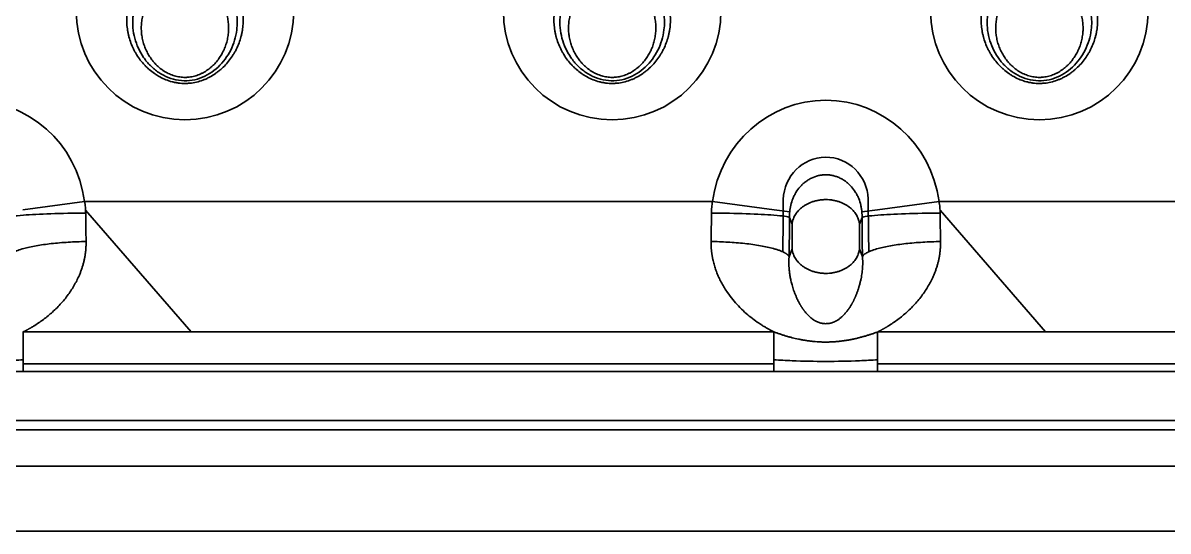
# Model space of a CAD drawing. Header units: millimetres. Extents: x 126 to 861, y 86 to 521.
# Drawn here: x 363.11 to 411.6, y 234.29 to 255.82 of the extents above; entities that cross this region are included whole.
import ezdxf

# ---------------------------------------------------------------- set-up
doc = ezdxf.new("R2010")
doc.units = ezdxf.units.MM
doc.layers.add('10', color=7, linetype='Continuous', true_color=0xffffff)

msp = doc.modelspace()

# ---------------------------------------------------------------- linework, layer by layer
at = {"layer": '10', "color": 7, "linetype": 'Continuous', "lineweight": 35}
for p, q in [((363.105, 247.899), (365.717, 248.251)), ((392.308, 248.251), (365.717, 248.251)), ((365.76, 247.88), (370.23, 242.727)), ((394.919, 247.899), (392.308, 248.251)), ((395.574, 247.811), (394.919, 247.899)), ((398.63, 247.811), (399.285, 247.899)), ((399.285, 247.899), (401.897, 248.251)), ((428.488, 248.251), (401.897, 248.251)), ((401.94, 247.88), (406.41, 242.727)), ((395.672, 247.291), (395.567, 247.574)), ((398.638, 247.574), (398.532, 247.291)), ((395.672, 247.291), (395.672, 246.25)), ((398.532, 246.25), (398.532, 247.291)), ((395.548, 245.916), (395.672, 246.25)), ((398.532, 246.25), (398.656, 245.916)), ((394.907, 241.374), (363.116, 241.374)), ((394.907, 241.048), (363.117, 241.048)), ((431.087, 241.374), (399.296, 241.374)), ((431.087, 241.048), (399.297, 241.048)), ((235.603, 238.581), (486.242, 238.581)), ((486.211, 238.98), (235.633, 238.98)), ((235.408, 237.038), (486.436, 237.038)), ((524.672, 234.292), (197.172, 234.292))]:
    msp.add_line(p, q, dxfattribs=at)
for centre in [(369.967, 256.318), (388.057, 256.318), (406.147, 256.318)]:
    msp.add_arc(centre, 4.606, 180, 0, dxfattribs=at)
for centre, major_axis, ratio, start_param, end_param in [((360.922, 247.57), (0, 4.971), 0.973661, 4.849833, 7.716538), ((397.102, 247.57), (0, 4.971), 0.973661, 4.849833, 7.716538), ((397.102, 248.282), (0, 1.848), 0.973661, 4.75457, 7.824901), ((394.538, 248.251), (0, 8.743), 0.087489, 4.466693, 4.715579), ((399.666, 248.251), (0, 8.744), 0.087489, 1.567492, 1.81651), ((365.764, 247.574), (3.319, 0.016), 0.056093, 2.490047, 3.054188), ((365.764, 247.574), (3.319, 0.016), 0.056092, 1.570521, 2.490047), ((366.818, 248.251), (0, 8.743), 0.120697, 1.626919, 1.765579), ((391.207, 248.251), (0, 8.744), 0.120697, 4.517607, 4.656267), ((392.261, 247.574), (-3.319, 0.016), 0.056092, 3.793138, 4.712665), ((392.261, 247.574), (-3.319, 0.016), 0.056093, 3.228997, 3.793138), ((394.513, 248.251), (0, 12.062), 0.087489, 4.517595, 4.656266), ((401.944, 247.574), (3.319, 0.016), 0.056093, 2.490047, 3.054188), ((399.691, 248.251), (0, 12.062), 0.087489, 1.626919, 1.765581), ((401.944, 247.574), (3.319, 0.016), 0.056092, 1.570521, 2.490047), ((402.998, 248.251), (0, 8.743), 0.120697, 1.626919, 1.765579)]:
    msp.add_ellipse(centre, major_axis=major_axis, ratio=ratio, start_param=start_param, end_param=end_param, dxfattribs=at)
for points, degree, knots in [([(372.408, 256.318), (372.42, 256.226), (372.428, 256.135), (372.435, 255.952), (372.432, 255.77), (372.412, 255.589), (372.39, 255.453), (372.381, 255.408), (372.362, 255.318), (372.351, 255.273), (372.316, 255.14), (372.26, 254.966), (372.188, 254.799), (372.128, 254.676), (372.096, 254.615), (372.062, 254.554), (372.039, 254.515), (372.027, 254.495), (371.967, 254.397), (371.863, 254.245), (371.746, 254.106), (371.621, 253.972), (371.555, 253.909), (371.451, 253.818), (371.415, 253.788), (371.342, 253.731), (371.305, 253.704), (371.192, 253.624), (371.114, 253.576), (370.993, 253.51), (370.952, 253.489), (370.889, 253.459), (370.868, 253.45), (370.826, 253.431), (370.804, 253.422), (370.697, 253.379), (370.522, 253.321), (370.341, 253.284), (370.204, 253.266), (370.158, 253.261), (370.088, 253.257), (370.065, 253.256), (370.018, 253.254), (369.995, 253.253), (369.879, 253.253), (369.787, 253.259), (369.65, 253.277), (369.581, 253.288), (369.513, 253.302), (369.468, 253.312), (369.445, 253.318), (369.333, 253.347), (369.245, 253.376), (369.073, 253.445), (368.99, 253.484), (368.888, 253.539), (368.867, 253.55), (368.827, 253.574), (368.768, 253.609), (368.71, 253.647), (368.596, 253.726), (368.524, 253.783), (368.419, 253.873), (368.385, 253.905), (368.319, 253.969), (368.286, 254.002), (368.192, 254.103), (368.132, 254.173), (368.021, 254.318), (367.969, 254.394), (367.909, 254.492), (367.897, 254.511), (367.874, 254.551), (367.862, 254.571), (367.829, 254.632), (367.808, 254.673), (367.747, 254.796), (367.675, 254.964), (367.619, 255.138), (367.584, 255.271), (367.573, 255.315), (367.554, 255.405), (367.545, 255.451), (367.523, 255.587), (367.502, 255.769), (367.5, 255.952), (367.506, 256.134), (367.514, 256.226), (367.527, 256.318)], 3, [0, 0, 0, 0, 0.03125, 0.03125, 0.0625, 0.09375, 0.09375, 0.109375, 0.109375, 0.125, 0.125, 0.15625, 0.1875, 0.1875, 0.203125, 0.210938, 0.210938, 0.21875, 0.21875, 0.25, 0.28125, 0.28125, 0.3125, 0.3125, 0.328125, 0.328125, 0.34375, 0.34375, 0.375, 0.375, 0.390625, 0.390625, 0.398438, 0.398438, 0.40625, 0.40625, 0.4375, 0.46875, 0.46875, 0.484375, 0.484375, 0.492188, 0.492188, 0.5, 0.5, 0.53125, 0.53125, 0.546875, 0.554688, 0.554688, 0.5625, 0.5625, 0.59375, 0.59375, 0.625, 0.625, 0.632813, 0.632813, 0.640625, 0.65625, 0.65625, 0.6875, 0.6875, 0.703125, 0.703125, 0.71875, 0.71875, 0.75, 0.75, 0.78125, 0.78125, 0.789063, 0.789063, 0.796875, 0.796875, 0.8125, 0.8125, 0.84375, 0.875, 0.875, 0.890625, 0.890625, 0.90625, 0.90625, 0.9375, 0.96875, 0.96875, 1, 1, 1, 1]), ([(372.151, 256.221), (372.187, 255.99), (372.19, 255.752), (372.124, 255.22), (372.038, 254.936), (371.768, 254.396), (371.591, 254.156), (371.146, 253.74), (370.891, 253.578), (370.456, 253.425), (370.309, 253.392), (370.007, 253.361), (369.851, 253.364), (369.398, 253.429), (369.108, 253.548), (368.73, 253.802), (368.612, 253.9), (368.398, 254.114), (368.302, 254.23), (368.13, 254.479), (368.056, 254.61), (367.931, 254.881), (367.88, 255.024), (367.803, 255.314), (367.777, 255.46), (367.751, 255.757), (367.751, 255.908), (367.769, 256.112), (367.775, 256.167), (367.784, 256.221)], 3, [0, 0, 0, 0, 0.087211, 0.087211, 0.19873, 0.19873, 0.310248, 0.310248, 0.421766, 0.421766, 0.477526, 0.477526, 0.533285, 0.533285, 0.644803, 0.644803, 0.700562, 0.700562, 0.756321, 0.756321, 0.812081, 0.812081, 0.86784, 0.86784, 0.923599, 0.923599, 0.979358, 0.979358, 1, 1, 1, 1]), ([(368.18, 256.11), (368.162, 256.037), (368.148, 255.963), (368.128, 255.816), (368.115, 255.668), (368.118, 255.519), (368.126, 255.407), (368.129, 255.37), (368.138, 255.296), (368.144, 255.259), (368.162, 255.149), (368.195, 255.005), (368.241, 254.863), (368.282, 254.759), (368.296, 254.724), (368.327, 254.655), (368.343, 254.621), (368.394, 254.521), (368.431, 254.456), (368.512, 254.331), (368.555, 254.27), (368.626, 254.182), (368.651, 254.153), (368.701, 254.096), (368.727, 254.069), (368.807, 253.989), (368.863, 253.939), (368.951, 253.868), (368.981, 253.846), (369.044, 253.802), (369.075, 253.781), (369.173, 253.721), (369.24, 253.686), (369.378, 253.623), (369.449, 253.597), (369.559, 253.564), (369.596, 253.555), (369.671, 253.539), (369.708, 253.532), (369.82, 253.516), (369.896, 253.51), (369.991, 253.51), (370.01, 253.511), (370.049, 253.512), (370.068, 253.514), (370.125, 253.518), (370.163, 253.522), (370.276, 253.539), (370.349, 253.556), (370.493, 253.6), (370.564, 253.626), (370.651, 253.666), (370.668, 253.674), (370.702, 253.691), (370.753, 253.717), (370.802, 253.746), (370.898, 253.805), (370.959, 253.849), (371.047, 253.919), (371.09, 253.956), (371.132, 253.995), (371.159, 254.021), (371.173, 254.034), (371.239, 254.101), (371.289, 254.157), (371.382, 254.274), (371.425, 254.334), (371.505, 254.46), (371.542, 254.524), (371.584, 254.608), (371.593, 254.625), (371.609, 254.658), (371.617, 254.676), (371.639, 254.727), (371.654, 254.762), (371.694, 254.866), (371.74, 255.007), (371.772, 255.151), (371.791, 255.261), (371.796, 255.298), (371.805, 255.372), (371.809, 255.41), (371.816, 255.521), (371.819, 255.67), (371.807, 255.817), (371.787, 255.964), (371.773, 256.037), (371.755, 256.11)], 3, [0, 0, 0, 0, 0.03125, 0.03125, 0.0625, 0.09375, 0.09375, 0.109375, 0.109375, 0.125, 0.125, 0.15625, 0.1875, 0.1875, 0.203125, 0.203125, 0.21875, 0.21875, 0.25, 0.25, 0.28125, 0.28125, 0.296875, 0.296875, 0.3125, 0.3125, 0.34375, 0.34375, 0.359375, 0.359375, 0.375, 0.375, 0.40625, 0.40625, 0.4375, 0.4375, 0.453125, 0.453125, 0.46875, 0.46875, 0.5, 0.5, 0.507813, 0.507813, 0.515625, 0.515625, 0.53125, 0.53125, 0.5625, 0.5625, 0.59375, 0.59375, 0.601562, 0.601562, 0.609375, 0.625, 0.625, 0.65625, 0.65625, 0.671875, 0.679687, 0.679687, 0.6875, 0.6875, 0.71875, 0.71875, 0.75, 0.75, 0.78125, 0.78125, 0.789062, 0.789062, 0.796875, 0.796875, 0.8125, 0.8125, 0.84375, 0.875, 0.875, 0.890625, 0.890625, 0.90625, 0.90625, 0.9375, 0.96875, 0.96875, 1, 1, 1, 1]), ([(390.498, 256.318), (390.51, 256.226), (390.518, 256.135), (390.525, 255.952), (390.522, 255.77), (390.502, 255.589), (390.48, 255.453), (390.471, 255.408), (390.452, 255.318), (390.441, 255.273), (390.406, 255.14), (390.35, 254.966), (390.278, 254.799), (390.218, 254.676), (390.186, 254.615), (390.152, 254.554), (390.129, 254.515), (390.117, 254.495), (390.057, 254.397), (389.953, 254.245), (389.836, 254.106), (389.711, 253.972), (389.645, 253.909), (389.541, 253.818), (389.505, 253.788), (389.432, 253.731), (389.395, 253.704), (389.282, 253.624), (389.204, 253.576), (389.083, 253.51), (389.042, 253.489), (388.979, 253.459), (388.958, 253.45), (388.916, 253.431), (388.894, 253.422), (388.787, 253.379), (388.612, 253.321), (388.431, 253.284), (388.294, 253.266), (388.248, 253.261), (388.178, 253.257), (388.155, 253.256), (388.108, 253.254), (388.085, 253.253), (387.969, 253.253), (387.877, 253.259), (387.74, 253.277), (387.671, 253.288), (387.603, 253.302), (387.558, 253.312), (387.535, 253.318), (387.423, 253.347), (387.335, 253.376), (387.163, 253.445), (387.08, 253.484), (386.978, 253.539), (386.957, 253.55), (386.917, 253.574), (386.858, 253.609), (386.8, 253.647), (386.686, 253.726), (386.614, 253.783), (386.509, 253.873), (386.475, 253.905), (386.409, 253.969), (386.376, 254.002), (386.282, 254.103), (386.222, 254.173), (386.111, 254.318), (386.059, 254.394), (385.999, 254.492), (385.987, 254.511), (385.964, 254.551), (385.952, 254.571), (385.919, 254.632), (385.898, 254.673), (385.837, 254.796), (385.765, 254.964), (385.709, 255.138), (385.674, 255.271), (385.663, 255.315), (385.644, 255.405), (385.635, 255.451), (385.613, 255.587), (385.592, 255.769), (385.59, 255.952), (385.596, 256.134), (385.604, 256.226), (385.617, 256.318)], 3, [0, 0, 0, 0, 0.03125, 0.03125, 0.0625, 0.09375, 0.09375, 0.109375, 0.109375, 0.125, 0.125, 0.15625, 0.1875, 0.1875, 0.203125, 0.210938, 0.210938, 0.21875, 0.21875, 0.25, 0.28125, 0.28125, 0.3125, 0.3125, 0.328125, 0.328125, 0.34375, 0.34375, 0.375, 0.375, 0.390625, 0.390625, 0.398438, 0.398438, 0.40625, 0.40625, 0.4375, 0.46875, 0.46875, 0.484375, 0.484375, 0.492188, 0.492188, 0.5, 0.5, 0.53125, 0.53125, 0.546875, 0.554688, 0.554688, 0.5625, 0.5625, 0.59375, 0.59375, 0.625, 0.625, 0.632812, 0.632812, 0.640625, 0.65625, 0.65625, 0.6875, 0.6875, 0.703125, 0.703125, 0.71875, 0.71875, 0.75, 0.75, 0.78125, 0.78125, 0.789062, 0.789062, 0.796875, 0.796875, 0.8125, 0.8125, 0.84375, 0.875, 0.875, 0.890625, 0.890625, 0.90625, 0.90625, 0.9375, 0.96875, 0.96875, 1, 1, 1, 1]), ([(390.241, 256.221), (390.277, 255.99), (390.28, 255.752), (390.214, 255.22), (390.128, 254.936), (389.858, 254.396), (389.681, 254.156), (389.236, 253.74), (388.981, 253.578), (388.546, 253.425), (388.399, 253.392), (388.097, 253.361), (387.941, 253.364), (387.488, 253.429), (387.198, 253.548), (386.82, 253.802), (386.702, 253.9), (386.488, 254.114), (386.392, 254.23), (386.22, 254.479), (386.146, 254.61), (386.021, 254.881), (385.97, 255.024), (385.893, 255.314), (385.867, 255.46), (385.841, 255.757), (385.841, 255.908), (385.859, 256.112), (385.865, 256.167), (385.874, 256.221)], 3, [0, 0, 0, 0, 0.087211, 0.087211, 0.19873, 0.19873, 0.310248, 0.310248, 0.421766, 0.421766, 0.477526, 0.477526, 0.533285, 0.533285, 0.644803, 0.644803, 0.700562, 0.700562, 0.756321, 0.756321, 0.812081, 0.812081, 0.86784, 0.86784, 0.923599, 0.923599, 0.979358, 0.979358, 1, 1, 1, 1]), ([(386.27, 256.11), (386.252, 256.037), (386.238, 255.963), (386.218, 255.816), (386.205, 255.668), (386.208, 255.519), (386.216, 255.407), (386.219, 255.37), (386.228, 255.296), (386.234, 255.259), (386.252, 255.149), (386.285, 255.005), (386.331, 254.863), (386.372, 254.759), (386.386, 254.724), (386.417, 254.655), (386.433, 254.621), (386.484, 254.521), (386.521, 254.456), (386.602, 254.331), (386.645, 254.27), (386.716, 254.182), (386.741, 254.153), (386.791, 254.096), (386.817, 254.069), (386.897, 253.989), (386.953, 253.939), (387.041, 253.868), (387.071, 253.846), (387.134, 253.802), (387.165, 253.781), (387.263, 253.721), (387.33, 253.686), (387.468, 253.623), (387.539, 253.597), (387.649, 253.564), (387.686, 253.555), (387.761, 253.539), (387.798, 253.532), (387.91, 253.516), (387.986, 253.51), (388.081, 253.51), (388.1, 253.511), (388.139, 253.512), (388.158, 253.514), (388.215, 253.518), (388.253, 253.522), (388.366, 253.539), (388.439, 253.556), (388.583, 253.6), (388.654, 253.626), (388.741, 253.666), (388.758, 253.674), (388.792, 253.691), (388.843, 253.717), (388.892, 253.746), (388.988, 253.805), (389.049, 253.849), (389.137, 253.919), (389.18, 253.956), (389.222, 253.995), (389.249, 254.021), (389.263, 254.034), (389.329, 254.101), (389.379, 254.157), (389.472, 254.274), (389.515, 254.334), (389.595, 254.46), (389.632, 254.524), (389.674, 254.608), (389.683, 254.625), (389.699, 254.658), (389.707, 254.676), (389.729, 254.727), (389.744, 254.762), (389.784, 254.866), (389.83, 255.007), (389.862, 255.151), (389.881, 255.261), (389.886, 255.298), (389.895, 255.372), (389.899, 255.41), (389.906, 255.521), (389.909, 255.67), (389.897, 255.817), (389.877, 255.964), (389.863, 256.037), (389.845, 256.11)], 3, [0, 0, 0, 0, 0.03125, 0.03125, 0.0625, 0.09375, 0.09375, 0.109375, 0.109375, 0.125, 0.125, 0.15625, 0.1875, 0.1875, 0.203125, 0.203125, 0.21875, 0.21875, 0.25, 0.25, 0.28125, 0.28125, 0.296875, 0.296875, 0.3125, 0.3125, 0.34375, 0.34375, 0.359375, 0.359375, 0.375, 0.375, 0.40625, 0.40625, 0.4375, 0.4375, 0.453125, 0.453125, 0.46875, 0.46875, 0.5, 0.5, 0.507813, 0.507813, 0.515625, 0.515625, 0.53125, 0.53125, 0.5625, 0.5625, 0.59375, 0.59375, 0.601563, 0.601563, 0.609375, 0.625, 0.625, 0.65625, 0.65625, 0.671875, 0.679688, 0.679688, 0.6875, 0.6875, 0.71875, 0.71875, 0.75, 0.75, 0.78125, 0.78125, 0.789062, 0.789062, 0.796875, 0.796875, 0.8125, 0.8125, 0.84375, 0.875, 0.875, 0.890625, 0.890625, 0.90625, 0.90625, 0.9375, 0.96875, 0.96875, 1, 1, 1, 1]), ([(408.588, 256.318), (408.6, 256.226), (408.608, 256.135), (408.615, 255.952), (408.612, 255.77), (408.592, 255.589), (408.57, 255.453), (408.561, 255.408), (408.542, 255.318), (408.531, 255.273), (408.496, 255.14), (408.44, 254.966), (408.368, 254.799), (408.308, 254.676), (408.276, 254.615), (408.242, 254.554), (408.219, 254.515), (408.207, 254.495), (408.147, 254.397), (408.043, 254.245), (407.926, 254.106), (407.801, 253.972), (407.735, 253.909), (407.631, 253.818), (407.595, 253.788), (407.522, 253.731), (407.485, 253.704), (407.372, 253.624), (407.294, 253.576), (407.173, 253.51), (407.132, 253.489), (407.069, 253.459), (407.048, 253.45), (407.006, 253.431), (406.984, 253.422), (406.877, 253.379), (406.702, 253.321), (406.521, 253.284), (406.384, 253.266), (406.338, 253.261), (406.268, 253.257), (406.245, 253.256), (406.198, 253.254), (406.175, 253.253), (406.059, 253.253), (405.967, 253.259), (405.83, 253.277), (405.761, 253.288), (405.693, 253.302), (405.648, 253.312), (405.625, 253.318), (405.513, 253.347), (405.425, 253.376), (405.253, 253.445), (405.17, 253.484), (405.068, 253.539), (405.047, 253.55), (405.007, 253.574), (404.948, 253.609), (404.89, 253.647), (404.776, 253.726), (404.704, 253.783), (404.599, 253.873), (404.565, 253.905), (404.499, 253.969), (404.466, 254.002), (404.372, 254.103), (404.312, 254.173), (404.201, 254.318), (404.149, 254.394), (404.089, 254.492), (404.077, 254.511), (404.054, 254.551), (404.042, 254.571), (404.009, 254.632), (403.988, 254.673), (403.927, 254.796), (403.855, 254.964), (403.799, 255.138), (403.764, 255.271), (403.753, 255.315), (403.734, 255.405), (403.725, 255.451), (403.703, 255.587), (403.682, 255.769), (403.68, 255.952), (403.686, 256.134), (403.694, 256.226), (403.707, 256.318)], 3, [0, 0, 0, 0, 0.03125, 0.03125, 0.0625, 0.09375, 0.09375, 0.109375, 0.109375, 0.125, 0.125, 0.15625, 0.1875, 0.1875, 0.203125, 0.210937, 0.210937, 0.21875, 0.21875, 0.25, 0.28125, 0.28125, 0.3125, 0.3125, 0.328125, 0.328125, 0.34375, 0.34375, 0.375, 0.375, 0.390625, 0.390625, 0.398437, 0.398437, 0.40625, 0.40625, 0.4375, 0.46875, 0.46875, 0.484375, 0.484375, 0.492187, 0.492187, 0.5, 0.5, 0.53125, 0.53125, 0.546875, 0.554687, 0.554687, 0.5625, 0.5625, 0.59375, 0.59375, 0.625, 0.625, 0.632813, 0.632813, 0.640625, 0.65625, 0.65625, 0.6875, 0.6875, 0.703125, 0.703125, 0.71875, 0.71875, 0.75, 0.75, 0.78125, 0.78125, 0.789063, 0.789063, 0.796875, 0.796875, 0.8125, 0.8125, 0.84375, 0.875, 0.875, 0.890625, 0.890625, 0.90625, 0.90625, 0.9375, 0.96875, 0.96875, 1, 1, 1, 1]), ([(408.331, 256.221), (408.367, 255.99), (408.37, 255.752), (408.304, 255.22), (408.218, 254.936), (407.948, 254.396), (407.771, 254.156), (407.326, 253.74), (407.071, 253.578), (406.636, 253.425), (406.489, 253.392), (406.187, 253.361), (406.031, 253.364), (405.578, 253.429), (405.288, 253.548), (404.91, 253.802), (404.792, 253.9), (404.578, 254.114), (404.482, 254.23), (404.31, 254.479), (404.236, 254.61), (404.111, 254.881), (404.06, 255.024), (403.983, 255.314), (403.957, 255.46), (403.931, 255.757), (403.931, 255.908), (403.949, 256.112), (403.955, 256.167), (403.964, 256.221)], 3, [0, 0, 0, 0, 0.087211, 0.087211, 0.19873, 0.19873, 0.310248, 0.310248, 0.421766, 0.421766, 0.477526, 0.477526, 0.533285, 0.533285, 0.644803, 0.644803, 0.700562, 0.700562, 0.756321, 0.756321, 0.812081, 0.812081, 0.86784, 0.86784, 0.923599, 0.923599, 0.979358, 0.979358, 1, 1, 1, 1]), ([(404.36, 256.11), (404.342, 256.037), (404.328, 255.963), (404.308, 255.816), (404.295, 255.668), (404.298, 255.519), (404.306, 255.407), (404.309, 255.37), (404.318, 255.296), (404.324, 255.259), (404.342, 255.149), (404.375, 255.005), (404.421, 254.863), (404.462, 254.759), (404.476, 254.724), (404.507, 254.655), (404.523, 254.621), (404.574, 254.521), (404.611, 254.456), (404.692, 254.331), (404.735, 254.27), (404.806, 254.182), (404.831, 254.153), (404.881, 254.096), (404.907, 254.069), (404.987, 253.989), (405.043, 253.939), (405.131, 253.868), (405.161, 253.846), (405.224, 253.802), (405.255, 253.781), (405.353, 253.721), (405.42, 253.686), (405.558, 253.623), (405.629, 253.597), (405.739, 253.564), (405.776, 253.555), (405.851, 253.539), (405.888, 253.532), (406, 253.516), (406.076, 253.51), (406.171, 253.51), (406.19, 253.511), (406.229, 253.512), (406.248, 253.514), (406.305, 253.518), (406.343, 253.522), (406.456, 253.539), (406.529, 253.556), (406.673, 253.6), (406.744, 253.626), (406.831, 253.666), (406.848, 253.674), (406.882, 253.691), (406.933, 253.717), (406.982, 253.746), (407.078, 253.805), (407.139, 253.849), (407.227, 253.919), (407.27, 253.956), (407.312, 253.995), (407.339, 254.021), (407.353, 254.034), (407.419, 254.101), (407.469, 254.157), (407.562, 254.274), (407.605, 254.334), (407.685, 254.46), (407.722, 254.524), (407.764, 254.608), (407.773, 254.625), (407.789, 254.658), (407.797, 254.676), (407.819, 254.727), (407.834, 254.762), (407.874, 254.866), (407.92, 255.007), (407.952, 255.151), (407.971, 255.261), (407.976, 255.298), (407.985, 255.372), (407.989, 255.41), (407.996, 255.521), (407.999, 255.67), (407.987, 255.817), (407.967, 255.964), (407.953, 256.037), (407.935, 256.11)], 3, [0, 0, 0, 0, 0.03125, 0.03125, 0.0625, 0.09375, 0.09375, 0.109375, 0.109375, 0.125, 0.125, 0.15625, 0.1875, 0.1875, 0.203125, 0.203125, 0.21875, 0.21875, 0.25, 0.25, 0.28125, 0.28125, 0.296875, 0.296875, 0.3125, 0.3125, 0.34375, 0.34375, 0.359375, 0.359375, 0.375, 0.375, 0.40625, 0.40625, 0.4375, 0.4375, 0.453125, 0.453125, 0.46875, 0.46875, 0.5, 0.5, 0.507812, 0.507812, 0.515625, 0.515625, 0.53125, 0.53125, 0.5625, 0.5625, 0.59375, 0.59375, 0.601562, 0.601562, 0.609375, 0.625, 0.625, 0.65625, 0.65625, 0.671875, 0.679687, 0.679687, 0.6875, 0.6875, 0.71875, 0.71875, 0.75, 0.75, 0.78125, 0.78125, 0.789062, 0.789062, 0.796875, 0.796875, 0.8125, 0.8125, 0.84375, 0.875, 0.875, 0.890625, 0.890625, 0.90625, 0.90625, 0.9375, 0.96875, 0.96875, 1, 1, 1, 1]), ([(395.574, 247.811), (395.582, 247.907), (395.597, 248.003), (395.641, 248.19), (395.67, 248.282), (395.716, 248.395), (395.726, 248.418), (395.746, 248.463), (395.757, 248.485), (395.79, 248.551), (395.814, 248.594), (395.89, 248.72), (395.949, 248.8), (396.032, 248.894), (396.049, 248.912), (396.084, 248.949), (396.102, 248.966), (396.157, 249.018), (396.196, 249.051), (396.276, 249.113), (396.318, 249.142), (396.383, 249.183), (396.405, 249.196), (396.45, 249.221), (396.473, 249.232), (396.59, 249.289), (396.687, 249.324), (396.838, 249.359), (396.889, 249.369), (396.954, 249.376), (396.967, 249.378), (396.994, 249.38), (397.033, 249.383), (397.072, 249.384), (397.15, 249.384), (397.202, 249.382), (397.28, 249.373), (397.306, 249.369), (397.357, 249.361), (397.383, 249.355), (397.46, 249.338), (397.51, 249.323), (397.608, 249.289), (397.655, 249.269), (397.725, 249.236), (397.748, 249.224), (397.793, 249.199), (397.816, 249.186), (397.882, 249.146), (397.924, 249.117), (398.004, 249.055), (398.043, 249.022), (398.098, 248.97), (398.116, 248.953), (398.152, 248.916), (398.169, 248.898), (398.252, 248.804), (398.311, 248.724), (398.389, 248.597), (398.413, 248.554), (398.458, 248.466), (398.478, 248.421), (398.533, 248.285), (398.562, 248.193), (398.596, 248.051), (398.605, 248.003), (398.621, 247.907), (398.626, 247.859), (398.63, 247.811)], 3, [0, 0, 0, 0, 0.0625, 0.0625, 0.125, 0.125, 0.140625, 0.140625, 0.15625, 0.15625, 0.1875, 0.1875, 0.25, 0.25, 0.265625, 0.265625, 0.28125, 0.28125, 0.3125, 0.3125, 0.34375, 0.34375, 0.359375, 0.359375, 0.375, 0.375, 0.4375, 0.4375, 0.46875, 0.46875, 0.476562, 0.476562, 0.484375, 0.5, 0.5, 0.53125, 0.53125, 0.546875, 0.546875, 0.5625, 0.5625, 0.59375, 0.59375, 0.625, 0.625, 0.640625, 0.640625, 0.65625, 0.65625, 0.6875, 0.6875, 0.71875, 0.71875, 0.734375, 0.734375, 0.75, 0.75, 0.8125, 0.8125, 0.84375, 0.84375, 0.875, 0.875, 0.9375, 0.9375, 0.96875, 0.96875, 1, 1, 1, 1]), ([(398.532, 247.291), (398.531, 247.298), (398.53, 247.306), (398.528, 247.322), (398.525, 247.345), (398.514, 247.4), (398.502, 247.446), (398.472, 247.538), (398.446, 247.598), (398.396, 247.687), (398.377, 247.717), (398.337, 247.774), (398.315, 247.802), (398.245, 247.885), (398.192, 247.938), (398.115, 248), (398.1, 248.013), (398.067, 248.037), (398.05, 248.049), (397.999, 248.084), (397.963, 248.106), (397.889, 248.147), (397.85, 248.167), (397.788, 248.195), (397.768, 248.203), (397.725, 248.22), (397.703, 248.229), (397.637, 248.252), (397.592, 248.266), (397.499, 248.29), (397.451, 248.3), (397.39, 248.31), (397.378, 248.312), (397.353, 248.316), (397.341, 248.318), (397.304, 248.322), (397.279, 248.325), (397.204, 248.331), (397.104, 248.336), (397.003, 248.331), (396.94, 248.326), (396.928, 248.325), (396.902, 248.322), (396.865, 248.318), (396.828, 248.313), (396.755, 248.3), (396.708, 248.29), (396.638, 248.272), (396.615, 248.266), (396.569, 248.252), (396.546, 248.244), (396.436, 248.206), (396.355, 248.169), (396.26, 248.116), (396.242, 248.106), (396.206, 248.083), (396.188, 248.072), (396.137, 248.037), (396.105, 248.013), (396.014, 247.939), (395.96, 247.886), (395.901, 247.816), (395.889, 247.802), (395.867, 247.774), (395.836, 247.731), (395.809, 247.687), (395.759, 247.599), (395.733, 247.539), (395.708, 247.462), (395.703, 247.447), (395.695, 247.416), (395.691, 247.4), (395.684, 247.369), (395.68, 247.345), (395.676, 247.322), (395.674, 247.306), (395.673, 247.298), (395.672, 247.291)], 3, [0, 0, 0, 0, 0.007812, 0.007812, 0.015625, 0.03125, 0.0625, 0.0625, 0.125, 0.125, 0.15625, 0.15625, 0.1875, 0.1875, 0.25, 0.25, 0.265625, 0.265625, 0.28125, 0.28125, 0.3125, 0.3125, 0.34375, 0.34375, 0.359375, 0.359375, 0.375, 0.375, 0.40625, 0.40625, 0.4375, 0.4375, 0.445312, 0.445312, 0.453125, 0.453125, 0.46875, 0.46875, 0.5, 0.53125, 0.53125, 0.539062, 0.539062, 0.546875, 0.5625, 0.5625, 0.59375, 0.59375, 0.609375, 0.609375, 0.625, 0.625, 0.6875, 0.6875, 0.703125, 0.703125, 0.71875, 0.71875, 0.75, 0.75, 0.8125, 0.8125, 0.828125, 0.828125, 0.84375, 0.875, 0.875, 0.9375, 0.9375, 0.953125, 0.953125, 0.96875, 0.96875, 0.984375, 0.992187, 0.992187, 1, 1, 1, 1]), ([(365.717, 248.251), (365.732, 248.17), (365.743, 248.088), (365.759, 247.925), (365.763, 247.843), (365.764, 247.76)], 3, [0, 0, 0, 0, 0.5, 0.5, 1, 1, 1, 1]), ([(392.261, 247.76), (392.261, 247.843), (392.265, 247.925), (392.281, 248.088), (392.293, 248.17), (392.308, 248.251)], 3, [0, 0, 0, 0, 0.5, 0.5, 1, 1, 1, 1]), ([(398.63, 247.811), (398.634, 247.772), (398.636, 247.733), (398.639, 247.654), (398.639, 247.614), (398.638, 247.574)], 3, [0, 0, 0, 0, 0.5, 0.5, 1, 1, 1, 1]), ([(401.897, 248.251), (401.912, 248.17), (401.923, 248.088), (401.939, 247.925), (401.943, 247.843), (401.944, 247.76)], 3, [0, 0, 0, 0, 0.5, 0.5, 1, 1, 1, 1]), ([(363.107, 242.724), (363.117, 242.729), (363.139, 242.74), (363.171, 242.756), (363.202, 242.772), (363.234, 242.789), (363.266, 242.806), (363.298, 242.823), (363.33, 242.84), (363.361, 242.858), (363.393, 242.876), (363.425, 242.894), (363.457, 242.913), (363.489, 242.932), (363.521, 242.951), (363.615, 243.008), (363.768, 243.106), (363.974, 243.252), (364.171, 243.406), (364.431, 243.631), (364.738, 243.941), (365.011, 244.284), (365.201, 244.57), (365.326, 244.785), (365.423, 244.975), (365.497, 245.138), (365.551, 245.272), (365.599, 245.408), (365.642, 245.544), (365.68, 245.682), (365.705, 245.792), (365.721, 245.874), (365.731, 245.927), (365.74, 245.979), (365.748, 246.032), (365.755, 246.085), (365.761, 246.138), (365.766, 246.191), (365.771, 246.243), (365.775, 246.296), (365.777, 246.349), (365.779, 246.401), (365.781, 246.454), (365.781, 246.506), (365.78, 246.541), (365.78, 246.558)], 3, [0, 0, 0, 0, 0.007187, 0.014406, 0.021657, 0.028941, 0.036257, 0.043607, 0.05099, 0.058407, 0.065857, 0.073342, 0.080862, 0.088416, 0.096006, 0.103631, 0.155962, 0.207918, 0.259591, 0.31107, 0.421188, 0.529894, 0.581682, 0.632357, 0.682044, 0.711518, 0.740654, 0.769486, 0.798054, 0.826394, 0.854547, 0.865236, 0.875869, 0.88645, 0.896979, 0.907459, 0.917894, 0.928284, 0.938633, 0.948943, 0.959217, 0.969457, 0.979666, 0.989846, 1, 1, 1, 1]), ([(363.143, 246.262), (363.297, 246.303), (363.475, 246.342), (363.867, 246.411), (364.081, 246.442), (364.536, 246.493), (364.777, 246.514), (365.272, 246.544), (365.526, 246.554), (365.78, 246.558)], 3, [0, 0, 0, 0, 0.25, 0.25, 0.5, 0.5, 0.75, 0.75, 1, 1, 1, 1]), ([(394.882, 246.262), (394.802, 246.283), (394.716, 246.304), (394.532, 246.344), (394.435, 246.363), (394.23, 246.398), (394.122, 246.415), (393.9, 246.446), (393.786, 246.46), (393.553, 246.485), (393.434, 246.496), (393.194, 246.516), (393.074, 246.525), (392.833, 246.539), (392.713, 246.545), (392.476, 246.553), (392.359, 246.556), (392.244, 246.558)], 3, [0, 0, 0, 0, 0.125, 0.125, 0.25, 0.25, 0.375, 0.375, 0.5, 0.5, 0.625, 0.625, 0.75, 0.75, 0.875, 0.875, 1, 1, 1, 1]), ([(394.908, 242.728), (394.888, 242.738), (394.847, 242.759), (394.787, 242.79), (394.727, 242.822), (394.666, 242.855), (394.606, 242.89), (394.546, 242.925), (394.486, 242.961), (394.425, 242.998), (394.364, 243.037), (394.306, 243.074), (394.251, 243.11), (394.123, 243.198), (393.924, 243.346), (393.657, 243.574), (393.399, 243.826), (393.157, 244.102), (392.964, 244.36), (392.812, 244.591), (392.697, 244.788), (392.595, 244.986), (392.506, 245.186), (392.431, 245.388), (392.367, 245.593), (392.331, 245.741), (392.313, 245.83), (392.307, 245.86), (392.301, 245.889), (392.296, 245.918), (392.291, 245.947), (392.286, 245.976), (392.282, 246.005), (392.278, 246.034), (392.274, 246.063), (392.27, 246.092), (392.266, 246.122), (392.263, 246.151), (392.26, 246.18), (392.257, 246.209), (392.255, 246.238), (392.253, 246.267), (392.251, 246.296), (392.249, 246.325), (392.247, 246.355), (392.246, 246.384), (392.245, 246.413), (392.245, 246.442), (392.244, 246.471), (392.244, 246.5), (392.244, 246.529), (392.244, 246.549), (392.244, 246.558)], 3, [0, 0, 0, 0, 0.013728, 0.027559, 0.041495, 0.055537, 0.069688, 0.083949, 0.098323, 0.11281, 0.128089, 0.142423, 0.155814, 0.168264, 0.238231, 0.309837, 0.386503, 0.462361, 0.537721, 0.585819, 0.632482, 0.677808, 0.721728, 0.765039, 0.807868, 0.850344, 0.856235, 0.862112, 0.867975, 0.873826, 0.879663, 0.885489, 0.891302, 0.897104, 0.902894, 0.908674, 0.914443, 0.920202, 0.925952, 0.931692, 0.937424, 0.943146, 0.948861, 0.954569, 0.960269, 0.965962, 0.971649, 0.977329, 0.983004, 0.988674, 0.994339, 1, 1, 1, 1]), ([(399.286, 242.724), (399.297, 242.729), (399.318, 242.74), (399.35, 242.756), (399.382, 242.772), (399.414, 242.789), (399.445, 242.806), (399.477, 242.823), (399.509, 242.84), (399.541, 242.858), (399.573, 242.876), (399.605, 242.894), (399.637, 242.913), (399.669, 242.931), (399.701, 242.951), (399.795, 243.008), (399.948, 243.106), (400.154, 243.252), (400.351, 243.406), (400.611, 243.631), (400.918, 243.941), (401.191, 244.284), (401.381, 244.57), (401.506, 244.785), (401.603, 244.975), (401.677, 245.138), (401.731, 245.272), (401.779, 245.408), (401.822, 245.544), (401.86, 245.682), (401.885, 245.792), (401.901, 245.874), (401.911, 245.927), (401.92, 245.979), (401.928, 246.032), (401.935, 246.085), (401.941, 246.138), (401.946, 246.191), (401.951, 246.243), (401.955, 246.296), (401.957, 246.349), (401.959, 246.401), (401.961, 246.454), (401.961, 246.506), (401.96, 246.541), (401.96, 246.558)], 3, [0, 0, 0, 0, 0.007199, 0.01443, 0.021694, 0.02899, 0.036319, 0.043681, 0.051077, 0.058506, 0.06597, 0.073468, 0.081001, 0.088569, 0.096172, 0.103811, 0.156131, 0.208077, 0.259739, 0.311208, 0.421304, 0.529988, 0.581766, 0.632431, 0.682107, 0.711576, 0.740706, 0.769533, 0.798094, 0.826429, 0.854576, 0.865263, 0.875894, 0.886472, 0.896999, 0.907478, 0.91791, 0.928298, 0.938645, 0.948953, 0.959225, 0.969463, 0.97967, 0.989848, 1, 1, 1, 1]), ([(399.323, 246.262), (399.477, 246.303), (399.655, 246.342), (400.047, 246.411), (400.261, 246.442), (400.716, 246.493), (400.957, 246.514), (401.452, 246.544), (401.706, 246.554), (401.96, 246.558)], 3, [0, 0, 0, 0, 0.25, 0.25, 0.5, 0.5, 0.75, 0.75, 1, 1, 1, 1]), ([(362.476, 245.916), (362.49, 245.947), (362.514, 245.977), (362.585, 246.037), (362.631, 246.067), (362.743, 246.125), (362.81, 246.154), (362.962, 246.209), (363.048, 246.236), (363.143, 246.262)], 3, [0, 0, 0, 0, 0.25, 0.25, 0.5, 0.5, 0.75, 0.75, 1, 1, 1, 1]), ([(395.548, 245.916), (395.548, 245.909), (395.546, 245.893), (395.545, 245.869), (395.543, 245.845), (395.542, 245.82), (395.541, 245.796), (395.54, 245.77), (395.539, 245.745), (395.539, 245.719), (395.539, 245.692), (395.538, 245.665), (395.539, 245.638), (395.539, 245.611), (395.54, 245.583), (395.541, 245.555), (395.542, 245.526), (395.543, 245.497), (395.545, 245.467), (395.547, 245.438), (395.549, 245.407), (395.552, 245.377), (395.557, 245.327), (395.565, 245.257), (395.577, 245.168), (395.592, 245.079), (395.609, 244.989), (395.628, 244.899), (395.65, 244.809), (395.675, 244.713), (395.705, 244.611), (395.741, 244.499), (395.783, 244.383), (395.82, 244.288), (395.851, 244.216), (395.871, 244.168), (395.893, 244.122), (395.914, 244.077), (395.936, 244.033), (395.958, 243.99), (395.981, 243.948), (395.996, 243.921), (396.003, 243.907)], 3, [0, 0, 0, 0, 0.009774, 0.019756, 0.029947, 0.040346, 0.050955, 0.061774, 0.072803, 0.084044, 0.095495, 0.107158, 0.119034, 0.131122, 0.143423, 0.155938, 0.168666, 0.181609, 0.194765, 0.208137, 0.221724, 0.235527, 0.249545, 0.29005, 0.331401, 0.373604, 0.416662, 0.460582, 0.505366, 0.551018, 0.60554, 0.664248, 0.727163, 0.794303, 0.821692, 0.848603, 0.875036, 0.90099, 0.926464, 0.951458, 0.97597, 1, 1, 1, 1]), ([(398.532, 246.25), (398.531, 246.242), (398.53, 246.234), (398.528, 246.218), (398.525, 246.195), (398.514, 246.14), (398.502, 246.094), (398.472, 246.002), (398.446, 245.942), (398.396, 245.853), (398.377, 245.824), (398.337, 245.766), (398.315, 245.738), (398.245, 245.655), (398.192, 245.602), (398.115, 245.54), (398.1, 245.528), (398.067, 245.503), (398.05, 245.491), (397.999, 245.457), (397.963, 245.435), (397.889, 245.393), (397.85, 245.373), (397.788, 245.346), (397.768, 245.337), (397.725, 245.32), (397.703, 245.312), (397.637, 245.288), (397.592, 245.275), (397.499, 245.251), (397.451, 245.24), (397.39, 245.23), (397.378, 245.228), (397.353, 245.224), (397.341, 245.223), (397.304, 245.218), (397.279, 245.215), (397.204, 245.209), (397.104, 245.205), (397.003, 245.209), (396.94, 245.214), (396.928, 245.215), (396.902, 245.218), (396.865, 245.222), (396.828, 245.228), (396.755, 245.24), (396.708, 245.25), (396.638, 245.268), (396.615, 245.275), (396.569, 245.288), (396.546, 245.296), (396.436, 245.334), (396.355, 245.371), (396.26, 245.424), (396.242, 245.435), (396.206, 245.457), (396.188, 245.468), (396.137, 245.503), (396.105, 245.527), (396.014, 245.601), (395.96, 245.654), (395.901, 245.724), (395.889, 245.738), (395.867, 245.767), (395.836, 245.809), (395.809, 245.853), (395.759, 245.941), (395.733, 246.001), (395.708, 246.078), (395.703, 246.093), (395.695, 246.124), (395.691, 246.14), (395.684, 246.171), (395.68, 246.195), (395.676, 246.218), (395.674, 246.234), (395.673, 246.242), (395.672, 246.25)], 3, [0, 0, 0, 0, 0.007812, 0.007812, 0.015625, 0.03125, 0.0625, 0.0625, 0.125, 0.125, 0.15625, 0.15625, 0.1875, 0.1875, 0.25, 0.25, 0.265625, 0.265625, 0.28125, 0.28125, 0.3125, 0.3125, 0.34375, 0.34375, 0.359375, 0.359375, 0.375, 0.375, 0.40625, 0.40625, 0.4375, 0.4375, 0.445312, 0.445312, 0.453125, 0.453125, 0.46875, 0.46875, 0.5, 0.53125, 0.53125, 0.539062, 0.539062, 0.546875, 0.5625, 0.5625, 0.59375, 0.59375, 0.609375, 0.609375, 0.625, 0.625, 0.6875, 0.6875, 0.703125, 0.703125, 0.71875, 0.71875, 0.75, 0.75, 0.8125, 0.8125, 0.828125, 0.828125, 0.84375, 0.875, 0.875, 0.9375, 0.9375, 0.953125, 0.953125, 0.96875, 0.96875, 0.984375, 0.992187, 0.992187, 1, 1, 1, 1]), ([(398.201, 243.907), (398.206, 243.915), (398.215, 243.932), (398.229, 243.957), (398.242, 243.982), (398.256, 244.008), (398.269, 244.035), (398.283, 244.062), (398.296, 244.089), (398.309, 244.117), (398.323, 244.146), (398.336, 244.175), (398.349, 244.205), (398.362, 244.235), (398.379, 244.276), (398.399, 244.325), (398.421, 244.384), (398.443, 244.442), (398.462, 244.499), (398.481, 244.555), (398.498, 244.61), (398.514, 244.663), (398.537, 244.742), (398.565, 244.848), (398.595, 244.982), (398.619, 245.114), (398.639, 245.245), (398.65, 245.351), (398.657, 245.431), (398.661, 245.484), (398.663, 245.535), (398.665, 245.585), (398.666, 245.632), (398.666, 245.678), (398.665, 245.722), (398.664, 245.765), (398.663, 245.805), (398.661, 245.844), (398.659, 245.881), (398.657, 245.905), (398.656, 245.916)], 3, [0, 0, 0, 0, 0.014481, 0.029197, 0.044147, 0.059331, 0.07475, 0.090402, 0.106288, 0.122408, 0.13876, 0.155345, 0.172162, 0.189212, 0.206494, 0.239933, 0.272399, 0.303895, 0.334421, 0.36398, 0.392574, 0.420206, 0.446877, 0.514655, 0.58026, 0.643705, 0.705006, 0.764181, 0.78895, 0.812781, 0.835674, 0.857633, 0.87866, 0.898758, 0.917929, 0.936177, 0.953505, 0.969915, 0.985412, 1, 1, 1, 1]), ([(398.656, 245.916), (398.67, 245.947), (398.694, 245.977), (398.765, 246.037), (398.811, 246.067), (398.923, 246.125), (398.99, 246.154), (399.142, 246.209), (399.228, 246.236), (399.323, 246.262)], 3, [0, 0, 0, 0, 0.25, 0.25, 0.5, 0.5, 0.75, 0.75, 1, 1, 1, 1]), ([(396.003, 243.907), (396.007, 243.9), (396.015, 243.887), (396.027, 243.866), (396.039, 243.846), (396.051, 243.826), (396.063, 243.806), (396.076, 243.786), (396.089, 243.767), (396.101, 243.748), (396.114, 243.729), (396.127, 243.71), (396.14, 243.692), (396.153, 243.673), (396.166, 243.655), (396.18, 243.638), (396.193, 243.62), (396.218, 243.588), (396.257, 243.542), (396.313, 243.48), (396.373, 243.418), (396.439, 243.356), (396.503, 243.301), (396.558, 243.258), (396.603, 243.227), (396.639, 243.204), (396.675, 243.183), (396.721, 243.16), (396.778, 243.135), (396.851, 243.11), (396.927, 243.092), (397.007, 243.081), (397.089, 243.077), (397.17, 243.079), (397.248, 243.088), (397.312, 243.101), (397.363, 243.115), (397.402, 243.128), (397.44, 243.142), (397.493, 243.165), (397.558, 243.198), (397.619, 243.238), (397.67, 243.276), (397.714, 243.311), (397.761, 243.352), (397.811, 243.398), (397.86, 243.447), (397.907, 243.497), (397.952, 243.548), (397.99, 243.594), (398.023, 243.635), (398.05, 243.672), (398.076, 243.709), (398.103, 243.747), (398.128, 243.786), (398.153, 243.825), (398.178, 243.866), (398.193, 243.893), (398.201, 243.907)], 3, [0, 0, 0, 0, 0.009871, 0.019659, 0.029365, 0.038987, 0.048527, 0.057983, 0.067358, 0.07665, 0.085859, 0.094987, 0.104032, 0.112996, 0.121877, 0.130677, 0.139396, 0.148033, 0.178527, 0.210221, 0.243132, 0.277278, 0.311189, 0.337381, 0.352886, 0.367399, 0.380947, 0.393562, 0.415425, 0.436295, 0.456572, 0.47669, 0.497089, 0.516762, 0.536364, 0.556267, 0.567206, 0.578408, 0.589931, 0.601831, 0.628565, 0.658493, 0.675591, 0.695883, 0.719376, 0.745548, 0.771751, 0.797992, 0.824276, 0.850609, 0.868168, 0.886044, 0.904237, 0.922748, 0.941579, 0.96073, 0.980204, 1, 1, 1, 1]), ([(363.116, 241.048), (363.116, 241.115), (363.116, 241.201), (363.116, 241.414), (363.116, 241.54), (363.116, 241.826), (363.116, 241.987), (363.116, 242.337), (363.116, 242.527), (363.116, 242.726)], 3, [0, 0, 0, 0, 0.25, 0.25, 0.5, 0.5, 0.75, 0.75, 1, 1, 1, 1]), ([(394.908, 241.048), (394.907, 241.116), (394.907, 241.203), (394.907, 241.416), (394.907, 241.541), (394.907, 241.826), (394.907, 241.986), (394.906, 242.335), (394.906, 242.525), (394.906, 242.729)], 3, [0, 0, 0, 0, 0.25, 0.25, 0.5, 0.5, 0.75, 0.75, 1, 1, 1, 1]), ([(399.278, 242.72), (399.236, 242.705), (399.195, 242.69), (399.112, 242.661), (399.071, 242.647), (398.988, 242.62), (398.947, 242.607), (398.862, 242.581), (398.82, 242.568), (398.733, 242.543), (398.689, 242.531), (398.6, 242.506), (398.554, 242.493), (398.462, 242.469), (398.416, 242.458), (398.325, 242.437), (398.28, 242.427), (398.189, 242.408), (398.144, 242.4), (398.053, 242.383), (397.985, 242.372), (397.916, 242.362), (397.871, 242.355), (397.802, 242.346), (397.732, 242.337), (397.637, 242.327), (397.588, 242.322), (397.487, 242.314), (397.436, 242.31), (397.334, 242.305), (397.257, 242.301), (397.182, 242.3), (397.133, 242.299), (397.109, 242.299), (397.038, 242.299), (396.968, 242.3), (396.898, 242.303), (396.852, 242.305), (396.78, 242.308), (396.708, 242.313), (396.61, 242.322), (396.561, 242.327), (396.462, 242.338), (396.412, 242.344), (396.315, 242.358), (396.267, 242.366), (396.172, 242.381), (396.125, 242.389), (396.033, 242.406), (395.988, 242.415), (395.854, 242.442), (395.767, 242.462), (395.637, 242.494), (395.572, 242.511), (395.507, 242.529), (395.463, 242.542), (395.441, 242.548), (395.375, 242.569), (395.308, 242.59), (395.242, 242.612), (395.198, 242.627), (395.134, 242.648), (395.071, 242.67), (394.988, 242.699), (394.947, 242.714), (394.906, 242.729)], 3, [0, 0, 0, 0, 0.03125, 0.03125, 0.0625, 0.0625, 0.09375, 0.09375, 0.125, 0.125, 0.15625, 0.15625, 0.1875, 0.1875, 0.21875, 0.21875, 0.25, 0.25, 0.28125, 0.28125, 0.3125, 0.328125, 0.328125, 0.34375, 0.375, 0.375, 0.40625, 0.40625, 0.4375, 0.4375, 0.46875, 0.484375, 0.484375, 0.5, 0.5, 0.53125, 0.546875, 0.546875, 0.5625, 0.59375, 0.59375, 0.625, 0.625, 0.65625, 0.65625, 0.6875, 0.6875, 0.71875, 0.71875, 0.75, 0.75, 0.8125, 0.8125, 0.84375, 0.859375, 0.859375, 0.875, 0.875, 0.90625, 0.921875, 0.921875, 0.9375, 0.96875, 0.96875, 1, 1, 1, 1]), ([(399.296, 241.048), (399.296, 241.115), (399.296, 241.201), (399.296, 241.414), (399.296, 241.54), (399.296, 241.826), (399.296, 241.987), (399.296, 242.337), (399.296, 242.527), (399.296, 242.726)], 3, [0, 0, 0, 0, 0.25, 0.25, 0.5, 0.5, 0.75, 0.75, 1, 1, 1, 1]), ([(358.727, 241.548), (358.98, 241.532), (359.235, 241.518), (359.966, 241.489), (360.443, 241.479), (361.401, 241.479), (361.879, 241.488), (362.609, 241.518), (362.864, 241.532), (363.116, 241.548)], 3, [0, 0, 0, 0, 0.176217, 0.176217, 0.4997, 0.4997, 0.823183, 0.823183, 1, 1, 1, 1]), ([(394.907, 241.548), (395.16, 241.532), (395.415, 241.518), (396.146, 241.489), (396.623, 241.479), (397.581, 241.479), (398.059, 241.488), (398.789, 241.518), (399.044, 241.532), (399.296, 241.548)], 3, [0, 0, 0, 0, 0.176217, 0.176217, 0.4997, 0.4997, 0.823183, 0.823183, 1, 1, 1, 1]), ([(363.117, 241.048), (362.892, 241.048), (362.75, 241.049), (362.628, 241.049), (362.413, 241.05), (362.007, 241.052), (361.963, 241.053), (361.685, 241.055), (361.408, 241.056), (361.159, 241.058), (360.881, 241.057), (360.519, 241.057), (360.345, 241.056), (360.268, 241.055), (359.832, 241.052), (359.573, 241.051), (359.29, 241.049), (358.957, 241.048), (358.727, 241.048)], 2, [0, 0, 0, 0.075, 0.075, 0.15, 0.15, 0.25, 0.25, 0.375, 0.375, 0.5, 0.5, 0.625, 0.625, 0.75, 0.75, 0.875, 0.875, 1, 1, 1]), ([(399.297, 241.048), (399.072, 241.048), (398.93, 241.049), (398.808, 241.049), (398.593, 241.05), (398.187, 241.052), (398.143, 241.053), (397.865, 241.055), (397.588, 241.056), (397.339, 241.058), (397.061, 241.057), (396.699, 241.057), (396.525, 241.056), (396.448, 241.055), (396.012, 241.052), (395.753, 241.051), (395.47, 241.049), (395.137, 241.048), (394.907, 241.048)], 2, [0, 0, 0, 0.075, 0.075, 0.15, 0.15, 0.25, 0.25, 0.375, 0.375, 0.5, 0.5, 0.625, 0.625, 0.75, 0.75, 0.875, 0.875, 1, 1, 1])]:
    msp.add_open_spline(points, degree=degree, knots=knots, dxfattribs=at)
for points in [[(395.304, 248.336), (395.304, 248.317), (395.303, 248.298), (395.303, 248.279)], [(398.901, 248.28), (398.901, 248.306), (398.901, 248.333), (398.9, 248.36)], [(395.567, 247.574), (395.565, 247.655), (395.567, 247.734), (395.574, 247.811)], [(394.906, 242.729), (384.309, 242.728), (373.711, 242.727), (363.114, 242.726)], [(431.086, 242.729), (420.489, 242.728), (409.891, 242.727), (399.294, 242.726)]]:
    msp.add_open_spline(points, degree=3, dxfattribs=at)
msp.add_rational_spline([(395.548, 245.916), (395.495, 246.037), (395.275, 246.155), (394.882, 246.262)], [1.15122563551, 1.0733052325, 1.02549673405, 1.00780014017], degree=3, dxfattribs=at)

doc.saveas('drawing.dxf')
